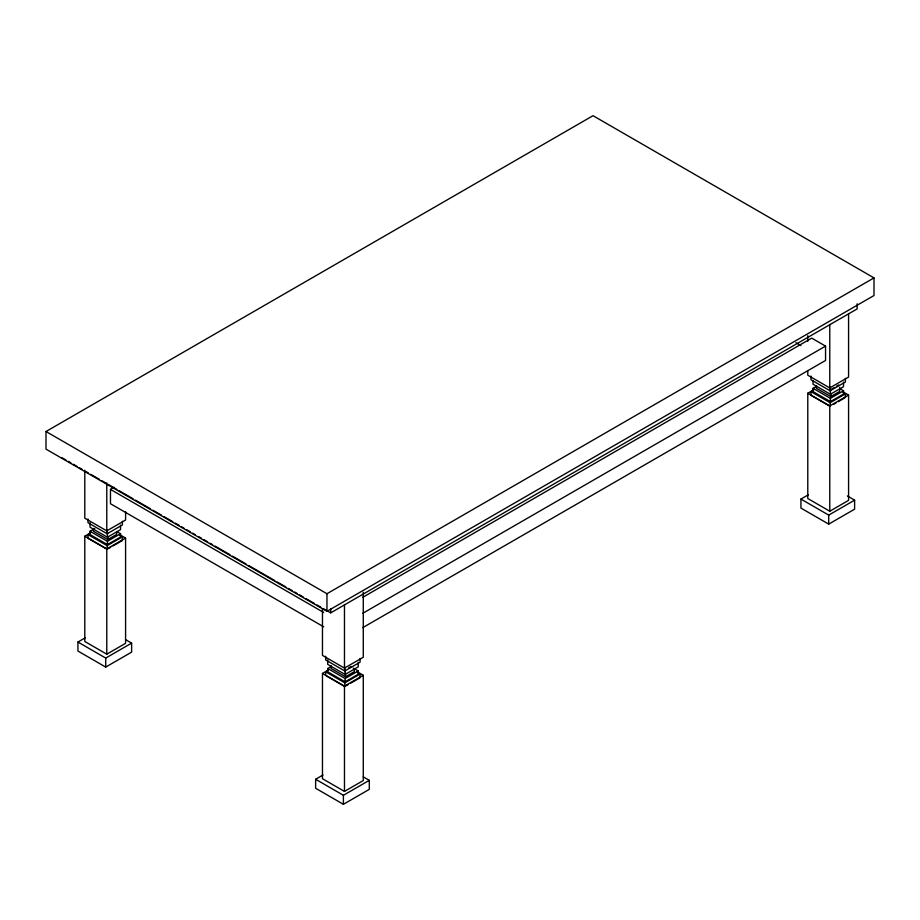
<?xml version="1.0" encoding="UTF-8"?>
<svg xmlns="http://www.w3.org/2000/svg" width="920" height="920" viewBox="0 0 920 920"><rect width="100%" height="100%" fill="white"/><g stroke="black" fill="none" stroke-linecap="round" stroke-linejoin="round"><path stroke-width="1.38" d="M46 431.514L593.032 115.69L874 277.897L874 295.516L326.968 611.34L46 449.132L46 431.514L326.968 593.733L874 277.897M323.69 626.819L110.469 503.723L110.469 489.382L114.091 487.289M116.817 531.587L120.543 533.738L120.543 537.015L107.421 544.594L90.034 534.554L90.034 531.277L94.806 528.517M119.473 534.52L125.58 538.05L125.58 643.321L106.777 654.178L84.79 641.481L84.79 536.21L90.666 532.818M105.949 548.642L87.986 538.269L87.986 534.589L90.332 533.232M84.79 470.178L84.79 518.178L106.777 530.874L125.58 520.03L125.58 511.554M87.986 519.018L87.986 522.709L107.145 533.772L122.394 524.963L122.394 521.272M90.034 522.675L90.034 527.183L107.421 537.222L120.543 529.644L120.543 525.136M93.437 528.517L93.437 531.254L107.789 539.534L116.656 534.416L116.656 531.679M90.034 531.277L107.421 541.316L120.543 533.738M87.986 534.589L107.145 545.652L122.394 536.843L122.394 540.523L113.01 545.951M84.79 536.21L106.777 548.906L125.58 538.05M108.318 548.653L110.664 547.297M125.58 639.63L131.618 643.126L131.618 652.13L105.719 667.081L77.935 651.049L77.935 642.033L85.341 637.767M77.935 642.033L105.719 658.076L131.618 643.126M323.23 608.557L330.694 612.858L857.152 308.913L857.152 303.796M362.629 597.402L811.716 338.123L825.55 346.115L825.55 360.456L362.779 627.635M362.779 613.295L825.55 346.115M353.268 668.092L358.236 670.967L358.236 674.245L345.103 681.823L327.727 671.784L327.727 668.506L331.303 666.436M839.81 388.619L843.536 390.77L843.536 394.047L830.415 401.626L813.027 391.598L813.027 388.32L816.603 386.25M357.167 671.749L363.273 675.28L363.273 780.551L344.471 791.407L322.471 778.711L322.471 673.428L328.348 670.036M843.686 392.265L848.573 395.082L848.573 500.365L829.771 511.221L807.783 498.525L807.783 393.242L813.659 389.85M325.668 671.818L344.827 682.87L344.827 686.561L325.668 675.498L325.668 671.818L328.014 670.461M810.98 391.621L830.139 402.684L830.139 406.375L810.98 395.312L810.98 391.621L813.326 390.264M322.471 608.81L322.471 655.408L344.471 668.104L363.273 657.248L363.273 592.307M807.783 370.978L807.783 375.222L829.771 387.918L848.573 377.062L848.573 313.524M348.691 667.874L351.072 666.494M831.611 389.056L833.991 387.688M836.383 386.308L838.764 384.928M325.668 656.247L325.668 659.939L344.827 670.99L360.077 662.181L360.077 658.501M810.98 376.061L810.98 379.741L830.139 390.804L845.388 381.995L845.388 378.315M327.727 659.904L327.727 664.412L345.103 674.44L358.236 666.862L358.236 662.365M813.027 380.846L813.027 384.215L830.415 394.254L843.536 386.676L843.536 382.168M331.119 665.746L331.119 668.483L345.471 676.763L354.338 671.646L354.338 668.909M816.431 385.56L816.431 388.286L830.771 396.577L839.649 391.448L839.649 387.354M327.727 668.506L345.103 678.546L358.236 670.967M813.027 388.32L830.415 398.348L843.536 390.77M344.827 682.87L360.077 674.061L360.077 677.752L350.692 683.169M830.139 402.684L845.388 393.875L845.388 397.566M322.471 673.428L344.471 686.136L363.273 675.28M807.783 393.242L829.771 405.938L848.573 395.082M346 685.883L348.346 684.526M833.658 404.34L836.004 402.983M838.35 401.626L844.215 398.245M363.262 776.859L369.299 780.344L369.299 789.36L343.401 804.31L315.629 788.268L315.629 779.263L323.023 774.985M847.366 495.972L854.611 500.158L854.611 509.174L828.713 524.124L800.929 508.081L800.929 499.077L808.323 494.799M315.629 779.263L343.401 795.294L369.299 780.344M800.929 499.077L828.713 515.108L854.611 500.158M795.972 342.688L800.929 345.552M842.996 392.495L845.388 393.875M62.134 457.815L65.872 459.966M68.356 461.403L70.84 462.841M73.324 464.278L77.061 466.428M79.545 467.866L82.029 469.303M85.767 471.454L88.251 472.891M90.735 474.329L99.44 479.354M101.924 480.78L105.65 482.942M108.146 484.38L116.84 489.394M119.335 490.831L133.009 498.732M135.493 500.169L150.408 508.783M152.904 510.22L161.598 515.234M164.093 516.672L172.787 521.697M175.283 523.135L179.009 525.285M181.493 526.723L183.977 528.16M186.472 529.598L190.198 531.748M192.683 533.186L195.166 534.623M198.904 536.774L201.388 538.212M203.872 539.649L207.609 541.799M210.093 543.237L212.577 544.674M215.061 546.101L229.988 554.714M232.472 556.151L246.146 564.052M248.63 565.49L274.746 580.566M277.23 581.992L285.936 587.017M288.42 588.455L292.146 590.606M294.63 592.043L297.125 593.481M299.609 594.918L303.335 597.068M305.82 598.506L314.525 603.531M317.009 604.969L320.747 607.119M110.469 489.382L323.69 612.478M120.002 535.452L122.394 536.843M357.684 672.681L360.077 674.061M830.771 393.841L830.771 396.577M830.415 389.747L830.415 394.254M830.415 398.348L830.415 401.626M830.139 387.113L830.139 390.804M829.771 324.38L829.771 387.918M829.771 405.938L829.771 511.221M828.713 515.108L828.713 524.124M807.783 335.685L807.783 341.331M345.471 672.669L345.471 676.763M345.103 669.944L345.103 674.44M345.103 678.546L345.103 681.823M344.827 667.31L344.827 670.99M344.471 604.567L344.471 668.104M344.471 686.136L344.471 791.407M343.401 795.294L343.401 804.31M330.694 609.017L330.694 612.858M326.968 593.733L326.968 611.34M107.789 536.808L107.789 539.534M107.421 532.714L107.421 537.222M107.421 541.316L107.421 544.594M107.145 530.081L107.145 533.772M107.145 545.652L107.145 549.332M106.777 482.873L106.777 530.874M106.777 548.906L106.777 654.178M105.719 658.076L105.719 667.081"/></g></svg>
